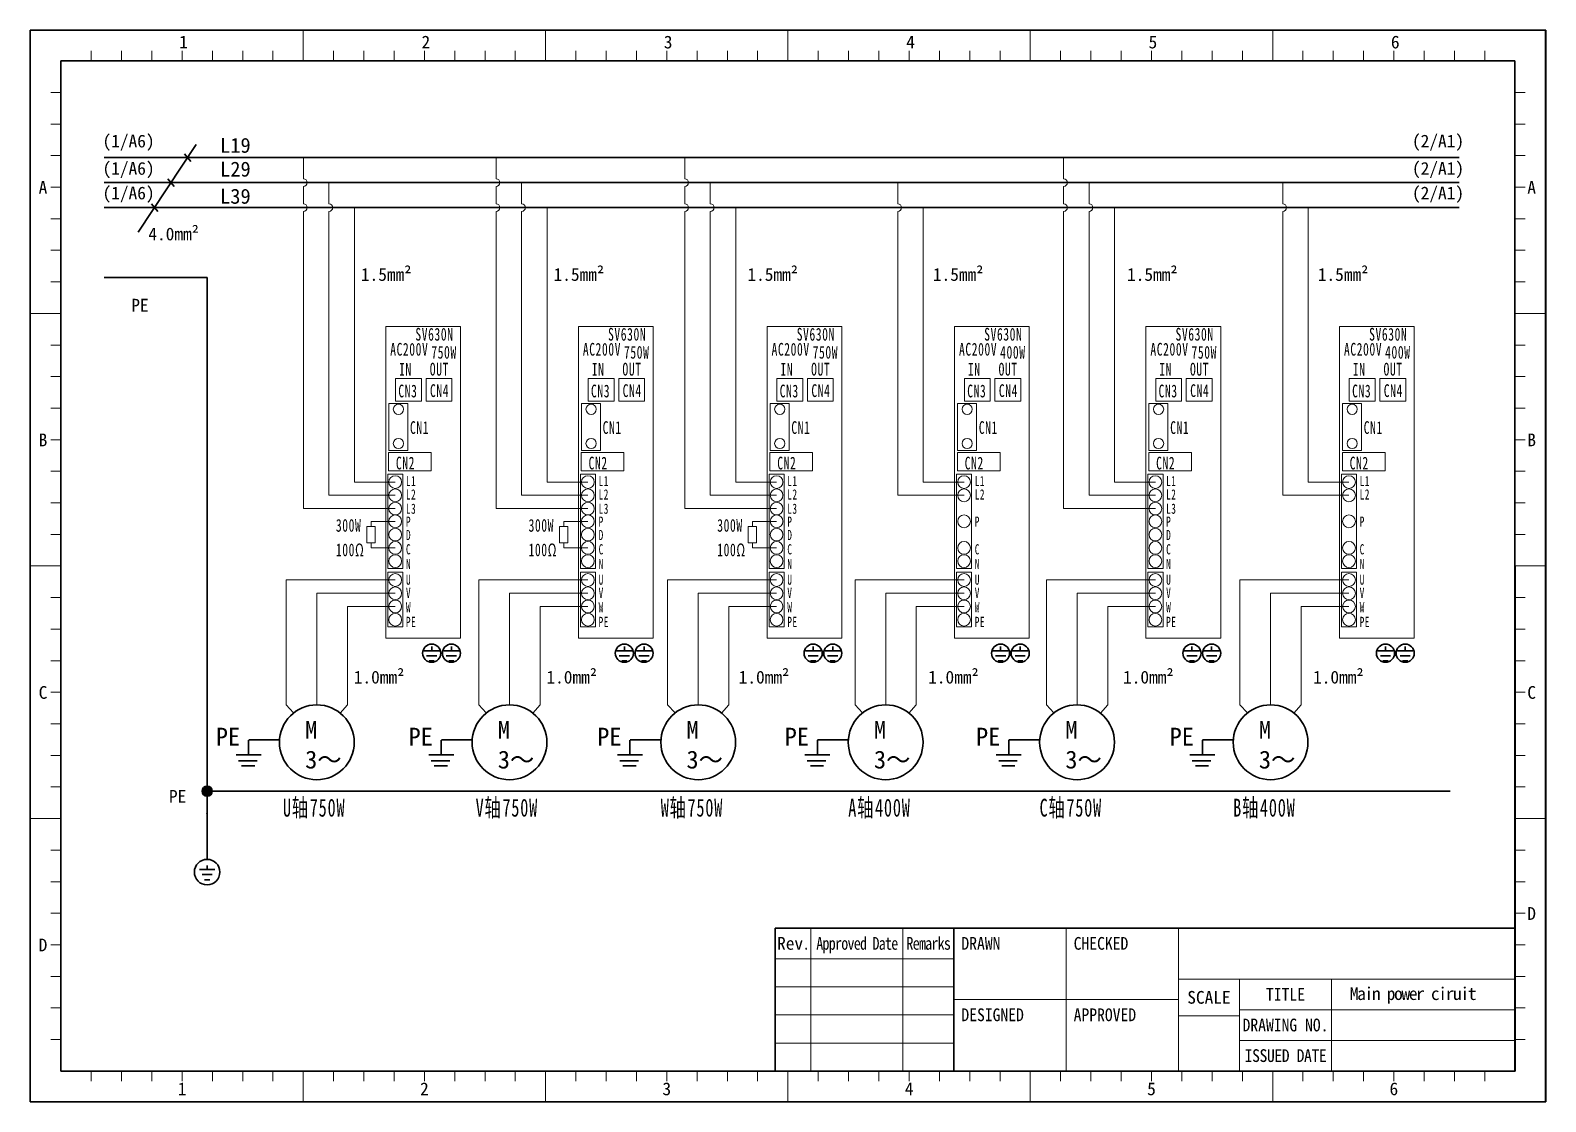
# Model space of a CAD drawing. Header units: millimetres. Extents: x 26 to 3546, y -73 to 3113.
# Drawn here: x 28.1 to 325.1, y 1773.1 to 1983.1 of the extents above; entities that cross this region are included whole.
import ezdxf

# ---------------------------------------------------------------- set-up
doc = ezdxf.new("R2010")
doc.units = ezdxf.units.MM
doc.header["$PDSIZE"] = -5
doc.layers.get('0').update_dxf_attribs({"lineweight": 35})
for name, color, linetype, lineweight in [('图框', 7, 'Continuous', 30), ('尺寸线层', 3, 'Continuous', 18), ('粗实线层', 7, 'Continuous', 35), ('细实线层', 7, 'Continuous', 18)]:
    doc.layers.add(name, color=color, linetype=linetype, lineweight=lineweight)
doc.styles.add('GG', font='')
doc.styles.add('SLDTEXTSTYLE0', font='', dxfattribs={"width": 0.7})
doc.styles.add('宋体', font='')
doc.styles.add('标准', font='', dxfattribs={"width": 0.667})
doc.styles.get('GG').set_extended_font_data('宋体')
doc.styles.get('SLDTEXTSTYLE0').set_extended_font_data('宋体')
doc.styles.get('宋体').set_extended_font_data('宋体')
doc.styles.get('标准').set_extended_font_data('宋体')

msp = doc.modelspace()

# ---------------------------------------------------------------- hatches: boundary and pattern name
h = msp.add_hatch(color=256)
edge = h.paths.add_edge_path(flags=0)
edge.add_arc((62.8, 1833.99), 1, 0, 360)

# ---------------------------------------------------------------- linework, layer by layer
for p, q in [((60.63, 1960.73), (49.3, 1943.53)), ((58.36, 1958.9), (59.58, 1957.4)), ((117.48, 1958.18), (75.12, 1958.18)), ((55.13, 1954), (56.35, 1952.5)), ((117.48, 1953.28), (75.12, 1953.28)), ((51.9, 1949.1), (53.12, 1947.6)), ((117.23, 1948.38), (75.12, 1948.38)), ((62.8, 1934.67), (42.62, 1934.67)), ((62.8, 1820.63), (62.8, 1934.67)), ((62.8, 1833.99), (306.4, 1833.99)), ((61.3, 1818.63), (64.3, 1818.63)), ((62.8, 1818.63), (62.8, 1819.43)), ((61.8, 1817.63), (63.8, 1817.63)), ((62.3, 1816.63), (63.3, 1816.63))]:
    msp.add_line(p, q)
at = {"color": 0}
for p, q in [((42.62, 1958.18), (75.12, 1958.18)), ((117.48, 1958.18), (308.17, 1958.18)), ((42.62, 1953.28), (75.12, 1953.28)), ((117.48, 1953.28), (308.17, 1953.28)), ((42.62, 1948.38), (75.12, 1948.38)), ((117.23, 1948.38), (308.17, 1948.38)), ((106.82, 1861.53), (106.82, 1862.33)), ((110.68, 1861.53), (110.68, 1862.33)), ((144.58, 1861.53), (144.58, 1862.33)), ((148.44, 1861.53), (148.44, 1862.33)), ((181.57, 1861.53), (181.57, 1862.33)), ((185.42, 1861.53), (185.42, 1862.33)), ((218.31, 1861.53), (218.31, 1862.33)), ((222.16, 1861.53), (222.16, 1862.33)), ((105.32, 1861.53), (108.32, 1861.53)), ((105.82, 1860.53), (107.82, 1860.53)), ((106.32, 1859.53), (107.32, 1859.53)), ((109.18, 1861.53), (112.18, 1861.53)), ((109.68, 1860.53), (111.68, 1860.53)), ((110.18, 1859.53), (111.18, 1859.53)), ((143.08, 1861.53), (146.08, 1861.53)), ((143.58, 1860.53), (145.58, 1860.53)), ((144.08, 1859.53), (145.08, 1859.53)), ((146.94, 1861.53), (149.94, 1861.53)), ((147.44, 1860.53), (149.44, 1860.53)), ((147.94, 1859.53), (148.94, 1859.53)), ((180.07, 1861.53), (183.07, 1861.53)), ((180.57, 1860.53), (182.57, 1860.53)), ((181.07, 1859.53), (182.07, 1859.53)), ((183.92, 1861.53), (186.92, 1861.53)), ((184.42, 1860.53), (186.42, 1860.53)), ((184.92, 1859.53), (185.92, 1859.53)), ((216.81, 1861.53), (219.81, 1861.53)), ((217.31, 1860.53), (219.31, 1860.53)), ((217.81, 1859.53), (218.81, 1859.53)), ((220.52, 1861.53), (223.52, 1861.53)), ((220.66, 1861.53), (223.66, 1861.53)), ((221.16, 1860.53), (223.16, 1860.53)), ((221.66, 1859.53), (222.66, 1859.53))]:
    msp.add_line(p, q, dxfattribs=at)
at = {"color": 3}
for p, q in [((255.81, 1861.53), (255.81, 1862.33)), ((259.67, 1861.53), (259.67, 1862.33)), ((293.75, 1861.53), (293.75, 1862.33)), ((297.61, 1861.53), (297.61, 1862.33)), ((254.31, 1861.53), (257.31, 1861.53)), ((254.81, 1860.53), (256.81, 1860.53)), ((255.31, 1859.53), (256.31, 1859.53)), ((258.17, 1861.53), (261.17, 1861.53)), ((258.67, 1860.53), (260.67, 1860.53)), ((259.17, 1859.53), (260.17, 1859.53)), ((292.25, 1861.53), (295.25, 1861.53)), ((292.75, 1860.53), (294.75, 1860.53)), ((293.25, 1859.53), (294.25, 1859.53)), ((296.11, 1861.53), (299.11, 1861.53)), ((296.61, 1860.53), (298.61, 1860.53)), ((297.11, 1859.53), (298.11, 1859.53))]:
    msp.add_line(p, q, dxfattribs=at)
at = {"color": 0, "linetype": 'ByBlock'}
for p, q in [((70.93, 1841.14), (70.93, 1844.01)), ((76.99, 1844.05), (70.95, 1844.05)), ((108.69, 1841.14), (108.69, 1844.01)), ((114.76, 1844.05), (108.71, 1844.05)), ((145.67, 1841.14), (145.67, 1844.01)), ((151.74, 1844.05), (145.69, 1844.05)), ((182.41, 1841.14), (182.41, 1844.01)), ((188.48, 1844.05), (182.43, 1844.05)), ((68.48, 1841.14), (73.38, 1841.14)), ((68.95, 1839.96), (72.6, 1839.96)), ((69.56, 1838.96), (72.13, 1838.96)), ((106.24, 1841.14), (111.14, 1841.14)), ((106.71, 1839.96), (110.36, 1839.96)), ((107.32, 1838.96), (109.89, 1838.96)), ((143.22, 1841.14), (148.13, 1841.14)), ((143.69, 1839.96), (147.34, 1839.96)), ((144.3, 1838.96), (146.88, 1838.96)), ((179.96, 1841.14), (184.87, 1841.14)), ((180.43, 1839.96), (184.08, 1839.96)), ((181.04, 1838.96), (183.62, 1838.96))]:
    msp.add_line(p, q, dxfattribs=at)
at = {"color": 3, "linetype": 'ByBlock'}
for p, q in [((219.92, 1841.14), (219.92, 1844.01)), ((225.99, 1844.05), (219.94, 1844.05)), ((257.86, 1841.14), (257.86, 1844.01)), ((263.92, 1844.05), (257.87, 1844.05)), ((217.47, 1841.14), (222.37, 1841.14)), ((217.94, 1839.96), (221.59, 1839.96)), ((218.55, 1838.96), (221.12, 1838.96)), ((255.41, 1841.14), (260.31, 1841.14)), ((255.88, 1839.96), (259.53, 1839.96)), ((256.48, 1838.96), (259.06, 1838.96))]:
    msp.add_line(p, q, dxfattribs=at)
at = {"color": 0}
for centre in [(106.82, 1861.03), (110.68, 1861.03), (144.58, 1861.03), (148.44, 1861.03), (181.57, 1861.03), (185.42, 1861.03), (218.31, 1861.03), (222.16, 1861.03)]:
    msp.add_circle(centre, 1.78, dxfattribs=at)
at = {"color": 3}
for centre in [(255.81, 1861.03), (259.67, 1861.03), (293.75, 1861.03), (297.61, 1861.03)]:
    msp.add_circle(centre, 1.78, dxfattribs=at)
at = {"color": 0, "linetype": 'ByBlock'}
for centre in [(84.3, 1843.57), (122.07, 1843.57), (159.05, 1843.57), (195.79, 1843.57)]:
    msp.add_circle(centre, 7.33, dxfattribs=at)
at = {"color": 3, "linetype": 'ByBlock'}
for centre in [(233.3, 1843.57), (271.23, 1843.57)]:
    msp.add_circle(centre, 7.33, dxfattribs=at)
for centre, radius in [((62.8, 1833.99), 1), ((62.8, 1818.13), 2.5)]:
    msp.add_circle(centre, radius)
msp.add_point((62.8, 1829.63))
msp.add_point((62.8, 1829.63))
at = {"layer": '图框'}
for p, q in [((28.15, 1773.13), (28.15, 1983.13)), ((28.15, 1983.13), (325.15, 1983.13)), ((325.13, 1773.13), (325.13, 1983.13)), ((325.15, 1773.13), (325.15, 1983.13)), ((34.15, 1779.13), (34.15, 1977.13)), ((34.15, 1977.13), (319.13, 1977.13)), ((319.15, 1779.13), (319.13, 1977.13)), ((319.13, 1779.13), (319.13, 1977.13)), ((319.15, 1807.13), (174.15, 1807.13)), ((174.15, 1779.13), (174.15, 1807.13)), ((209.15, 1807.13), (209.15, 1779.13)), ((34.15, 1779.13), (319.15, 1779.13)), ((28.15, 1773.13), (325.15, 1773.13))]:
    msp.add_line(p, q, dxfattribs=at)
at = {"layer": '图框', "lineweight": 15}
for p, q in [((181.15, 1807.13), (181.15, 1779.13)), ((199.15, 1807.13), (199.15, 1779.13)), ((231.15, 1807.13), (231.15, 1779.13)), ((253.15, 1807.13), (253.15, 1779.13)), ((174.15, 1801.13), (209.15, 1801.13)), ((253.15, 1797.13), (319.15, 1797.13)), ((265.15, 1797.13), (265.15, 1779.13)), ((283.15, 1797.13), (283.15, 1779.13)), ((174.15, 1795.63), (209.15, 1795.63)), ((209.15, 1793.13), (253.15, 1793.13)), ((265.15, 1791.13), (319.15, 1791.13)), ((174.15, 1790.13), (209.15, 1790.13)), ((253.15, 1789.98), (265.15, 1789.98)), ((265.15, 1785.13), (319.15, 1785.13)), ((174.15, 1784.63), (209.15, 1784.63)), ((319.15, 1779.13), (174.15, 1779.13))]:
    msp.add_line(p, q, dxfattribs=at)
at = {"layer": '粗实线层', "lineweight": 15}
for p, q in [((81.67, 1954.03), (81.67, 1958.18)), ((119.43, 1954.03), (119.43, 1958.18)), ((156.42, 1954.03), (156.42, 1958.18)), ((81.67, 1949.13), (81.67, 1952.53)), ((86.67, 1949.13), (86.67, 1953.28)), ((119.43, 1949.13), (119.43, 1952.53)), ((124.43, 1949.13), (124.43, 1953.28)), ((156.42, 1949.13), (156.42, 1952.53)), ((161.42, 1949.13), (161.42, 1953.28)), ((198.16, 1949.13), (198.16, 1953.28)), ((91.67, 1894.58), (91.67, 1948.38)), ((129.43, 1894.58), (129.43, 1948.38)), ((166.42, 1894.58), (166.42, 1948.38)), ((203.16, 1894.58), (203.16, 1948.38)), ((81.67, 1889.38), (81.67, 1947.63)), ((86.67, 1891.98), (86.67, 1947.63)), ((119.43, 1889.38), (119.43, 1947.63)), ((124.43, 1891.98), (124.43, 1947.63)), ((156.42, 1889.38), (156.42, 1947.63)), ((161.42, 1891.98), (161.42, 1947.63)), ((198.16, 1891.98), (198.16, 1947.63)), ((99.66, 1891.98), (86.67, 1891.98)), ((99.66, 1894.58), (91.67, 1894.58)), ((137.42, 1891.98), (124.43, 1891.98)), ((137.42, 1894.58), (129.43, 1894.58)), ((174.41, 1891.98), (161.42, 1891.98)), ((174.41, 1894.58), (166.42, 1894.58)), ((211.15, 1891.98), (198.16, 1891.98)), ((211.15, 1894.58), (203.16, 1894.58)), ((99.66, 1889.38), (81.67, 1889.38)), ((137.42, 1889.38), (119.43, 1889.38)), ((174.41, 1889.38), (156.42, 1889.38)), ((99.66, 1886.88), (94.93, 1886.88)), ((94.93, 1886.88), (94.93, 1885.88)), ((137.42, 1886.88), (132.69, 1886.88)), ((132.69, 1886.88), (132.69, 1885.88)), ((174.41, 1886.88), (169.67, 1886.88)), ((169.67, 1886.88), (169.67, 1885.88)), ((94.13, 1885.88), (94.13, 1882.68)), ((95.73, 1885.88), (94.13, 1885.88)), ((95.73, 1885.88), (95.73, 1882.68)), ((131.89, 1885.88), (131.89, 1882.68)), ((133.49, 1885.88), (131.89, 1885.88)), ((133.49, 1885.88), (133.49, 1882.68)), ((168.87, 1885.88), (168.87, 1882.68)), ((170.47, 1885.88), (168.87, 1885.88)), ((170.47, 1885.88), (170.47, 1882.68)), ((95.73, 1882.68), (94.13, 1882.68)), ((94.93, 1882.68), (94.93, 1881.68)), ((99.66, 1881.68), (94.93, 1881.68)), ((133.49, 1882.68), (131.89, 1882.68)), ((132.69, 1882.68), (132.69, 1881.68)), ((137.42, 1881.68), (132.69, 1881.68)), ((170.47, 1882.68), (168.87, 1882.68)), ((169.67, 1882.68), (169.67, 1881.68)), ((174.41, 1881.68), (169.67, 1881.68)), ((78.3, 1875.39), (78.3, 1850.9)), ((99.66, 1875.39), (78.3, 1875.39)), ((116.07, 1875.39), (116.07, 1850.9)), ((137.42, 1875.39), (116.07, 1875.39)), ((153.05, 1875.39), (153.05, 1850.9)), ((174.41, 1875.39), (153.05, 1875.39)), ((189.79, 1875.39), (189.79, 1850.9)), ((211.15, 1875.39), (189.79, 1875.39)), ((84.3, 1872.79), (84.3, 1850.9)), ((99.66, 1872.79), (84.3, 1872.79)), ((122.07, 1872.79), (122.07, 1850.9)), ((137.42, 1872.79), (122.07, 1872.79)), ((159.05, 1872.79), (159.05, 1850.9)), ((174.41, 1872.79), (159.05, 1872.79)), ((211.15, 1872.79), (195.79, 1872.79)), ((195.79, 1872.79), (195.79, 1850.9)), ((90.3, 1870.19), (90.3, 1850.9)), ((99.66, 1870.19), (90.3, 1870.19)), ((128.07, 1870.19), (128.07, 1850.9)), ((137.42, 1870.19), (128.07, 1870.19)), ((165.05, 1870.19), (165.05, 1850.9)), ((174.41, 1870.19), (165.05, 1870.19)), ((211.15, 1870.19), (201.79, 1870.19)), ((201.79, 1870.19), (201.79, 1850.9)), ((79.76, 1849.32), (78.3, 1850.9)), ((90.3, 1850.9), (88.88, 1849.29)), ((117.52, 1849.32), (116.07, 1850.9)), ((128.07, 1850.9), (126.64, 1849.29)), ((154.5, 1849.32), (153.05, 1850.9)), ((165.05, 1850.9), (163.62, 1849.29)), ((191.24, 1849.32), (189.79, 1850.9)), ((201.79, 1850.9), (200.36, 1849.29))]:
    msp.add_line(p, q, dxfattribs=at)
at = {"layer": '粗实线层', "color": 3, "lineweight": 15}
for p, q in [((230.66, 1954.03), (230.66, 1958.18)), ((230.66, 1949.13), (230.66, 1952.53)), ((235.66, 1949.13), (235.66, 1953.28)), ((273.6, 1949.13), (273.6, 1953.28)), ((240.66, 1894.58), (240.66, 1948.38)), ((278.6, 1894.58), (278.6, 1948.38)), ((230.66, 1889.38), (230.66, 1947.63)), ((235.66, 1891.98), (235.66, 1947.63)), ((273.6, 1891.98), (273.6, 1947.63)), ((248.65, 1891.98), (235.66, 1891.98)), ((248.65, 1894.58), (240.66, 1894.58)), ((286.59, 1891.98), (273.6, 1891.98)), ((286.59, 1894.58), (278.6, 1894.58)), ((248.65, 1889.38), (230.66, 1889.38)), ((227.3, 1875.39), (227.3, 1850.9)), ((248.65, 1875.39), (227.3, 1875.39)), ((265.23, 1875.39), (265.23, 1850.9)), ((286.59, 1875.39), (265.23, 1875.39)), ((233.3, 1872.79), (233.3, 1850.9)), ((248.65, 1872.79), (233.3, 1872.79)), ((271.23, 1872.79), (271.23, 1850.9)), ((286.59, 1872.79), (271.23, 1872.79)), ((239.3, 1870.19), (239.3, 1850.9)), ((248.65, 1870.19), (239.3, 1870.19)), ((277.23, 1870.19), (277.23, 1850.9)), ((286.59, 1870.19), (277.23, 1870.19)), ((228.75, 1849.32), (227.3, 1850.9)), ((239.3, 1850.9), (237.87, 1849.29)), ((266.69, 1849.32), (265.23, 1850.9)), ((277.23, 1850.9), (275.81, 1849.29))]:
    msp.add_line(p, q, dxfattribs=at)
at = {"layer": '粗实线层', "lineweight": 15}
for points in [[(97.8, 1925.05), (97.8, 1864.01), (112.46, 1864.01), (112.46, 1925.05)], [(135.56, 1925.05), (135.56, 1864.01), (150.22, 1864.01), (150.22, 1925.05)], [(172.54, 1925.05), (172.54, 1864.01), (187.2, 1864.01), (187.2, 1925.05)], [(209.29, 1925.05), (209.29, 1864.01), (223.94, 1864.01), (223.94, 1925.05)], [(98.19, 1896.12), (98.19, 1877.61), (101.16, 1877.61), (101.16, 1896.12)], [(135.95, 1896.12), (135.95, 1877.61), (138.92, 1877.61), (138.92, 1896.12)], [(172.93, 1896.12), (172.93, 1877.61), (175.9, 1877.61), (175.9, 1896.12)], [(209.67, 1896.12), (209.67, 1877.61), (212.64, 1877.61), (212.64, 1896.12)], [(98.19, 1876.9), (98.19, 1866.17), (101.16, 1866.17), (101.16, 1876.9)], [(135.95, 1876.9), (135.95, 1866.17), (138.92, 1866.17), (138.92, 1876.9)], [(172.93, 1876.9), (172.93, 1866.17), (175.9, 1866.17), (175.9, 1876.9)], [(209.67, 1876.9), (209.67, 1866.17), (212.64, 1866.17), (212.64, 1876.9)]]:
    msp.add_lwpolyline(points, close=True, dxfattribs=at)
at = {"layer": '粗实线层', "color": 3, "lineweight": 15}
for points in [[(246.79, 1925.05), (246.79, 1864.01), (261.45, 1864.01), (261.45, 1925.05)], [(284.73, 1925.05), (284.73, 1864.01), (299.38, 1864.01), (299.38, 1925.05)], [(248.72, 1914.86), (248.72, 1910.41), (253.78, 1910.41), (253.78, 1914.86)], [(254.71, 1914.86), (254.71, 1910.41), (259.78, 1910.41), (259.78, 1914.86)], [(286.66, 1914.86), (286.66, 1910.41), (291.72, 1910.41), (291.72, 1914.86)], [(292.65, 1914.86), (292.65, 1910.41), (297.72, 1910.41), (297.72, 1914.86)], [(247.38, 1909.99), (247.38, 1900.79), (251.1, 1900.79), (251.1, 1909.99)], [(285.32, 1909.99), (285.32, 1900.79), (289.04, 1900.79), (289.04, 1909.99)], [(247.35, 1900.38), (247.35, 1896.76), (255.72, 1896.76), (255.72, 1900.38)], [(285.29, 1900.38), (285.29, 1896.76), (293.66, 1896.76), (293.66, 1900.38)], [(247.18, 1896.12), (247.18, 1877.61), (250.15, 1877.61), (250.15, 1896.12)], [(285.11, 1896.12), (285.11, 1877.61), (288.09, 1877.61), (288.09, 1896.12)], [(247.18, 1876.9), (247.18, 1866.17), (250.15, 1866.17), (250.15, 1876.9)], [(285.11, 1876.9), (285.11, 1866.17), (288.09, 1866.17), (288.09, 1876.9)]]:
    msp.add_lwpolyline(points, close=True, dxfattribs=at)
at = {"layer": '粗实线层', "color": 0, "lineweight": 15}
for points in [[(99.73, 1914.86), (99.73, 1910.41), (104.79, 1910.41), (104.79, 1914.86)], [(105.72, 1914.86), (105.72, 1910.41), (110.79, 1910.41), (110.79, 1914.86)], [(137.49, 1914.86), (137.49, 1910.41), (142.55, 1910.41), (142.55, 1914.86)], [(143.48, 1914.86), (143.48, 1910.41), (148.55, 1910.41), (148.55, 1914.86)], [(174.47, 1914.86), (174.47, 1910.41), (179.54, 1910.41), (179.54, 1914.86)], [(180.47, 1914.86), (180.47, 1910.41), (185.53, 1910.41), (185.53, 1914.86)], [(211.21, 1914.86), (211.21, 1910.41), (216.28, 1910.41), (216.28, 1914.86)], [(217.21, 1914.86), (217.21, 1910.41), (222.27, 1910.41), (222.27, 1914.86)], [(98.39, 1909.99), (98.39, 1900.79), (102.11, 1900.79), (102.11, 1909.99)], [(136.15, 1909.99), (136.15, 1900.79), (139.87, 1900.79), (139.87, 1909.99)], [(173.13, 1909.99), (173.13, 1900.79), (176.85, 1900.79), (176.85, 1909.99)], [(209.87, 1909.99), (209.87, 1900.79), (213.59, 1900.79), (213.59, 1909.99)], [(98.36, 1900.38), (98.36, 1896.76), (106.73, 1896.76), (106.73, 1900.38)], [(136.12, 1900.38), (136.12, 1896.76), (144.49, 1896.76), (144.49, 1900.38)], [(173.1, 1900.38), (173.1, 1896.76), (181.47, 1896.76), (181.47, 1900.38)], [(209.84, 1900.38), (209.84, 1896.76), (218.21, 1896.76), (218.21, 1900.38)]]:
    msp.add_lwpolyline(points, close=True, dxfattribs=at)
for centre in [(100.29, 1908.84), (138.05, 1908.84), (175.03, 1908.84), (211.77, 1908.84), (100.29, 1902.13), (138.05, 1902.13), (175.03, 1902.13), (211.77, 1902.13)]:
    msp.add_circle(centre, 1, dxfattribs=at)
at = {"layer": '粗实线层', "color": 3, "lineweight": 15}
for centre, radius in [((249.28, 1908.84), 1), ((287.22, 1908.84), 1), ((249.28, 1902.13), 1), ((287.22, 1902.13), 1), ((248.65, 1894.58), 1.25), ((286.59, 1894.58), 1.25), ((248.65, 1891.98), 1.25), ((286.59, 1891.98), 1.25), ((248.65, 1889.38), 1.25), ((248.65, 1886.88), 1.25), ((286.59, 1886.88), 1.25), ((248.65, 1884.28), 1.25), ((248.65, 1881.68), 1.25), ((248.65, 1879.08), 1.25), ((286.59, 1881.68), 1.25), ((286.59, 1879.08), 1.25), ((248.65, 1875.39), 1.25), ((286.59, 1875.39), 1.25), ((248.65, 1872.79), 1.25), ((248.65, 1870.19), 1.25), ((286.59, 1872.79), 1.25), ((286.59, 1870.19), 1.25), ((248.65, 1867.59), 1.25), ((286.59, 1867.59), 1.25)]:
    msp.add_circle(centre, radius, dxfattribs=at)
at = {"layer": '粗实线层', "lineweight": 15}
for centre in [(99.66, 1894.58), (137.42, 1894.58), (174.41, 1894.58), (211.15, 1894.58), (99.66, 1891.98), (137.42, 1891.98), (174.41, 1891.98), (211.15, 1891.98), (99.66, 1889.38), (137.42, 1889.38), (174.41, 1889.38), (99.66, 1886.88), (137.42, 1886.88), (174.41, 1886.88), (211.15, 1886.88), (99.66, 1884.28), (137.42, 1884.28), (174.41, 1884.28), (99.66, 1881.68), (99.66, 1879.08), (137.42, 1881.68), (137.42, 1879.08), (174.41, 1881.68), (174.41, 1879.08), (211.15, 1881.68), (211.15, 1879.08), (99.66, 1875.39), (137.42, 1875.39), (174.41, 1875.39), (211.15, 1875.39), (99.66, 1872.79), (99.66, 1870.19), (137.42, 1872.79), (137.42, 1870.19), (174.41, 1872.79), (174.41, 1870.19), (211.15, 1872.79), (211.15, 1870.19), (99.66, 1867.59), (137.42, 1867.59), (174.41, 1867.59), (211.15, 1867.59)]:
    msp.add_circle(centre, 1.25, dxfattribs=at)
for centre in [(81.67, 1953.28), (119.43, 1953.28), (156.42, 1953.28), (81.67, 1948.38), (86.67, 1948.38), (119.43, 1948.38), (124.43, 1948.38), (156.42, 1948.38), (161.42, 1948.38), (198.16, 1948.38)]:
    msp.add_arc(centre, 0.75, 270, 90, dxfattribs=at)
at = {"layer": '粗实线层', "color": 3, "lineweight": 15}
for centre in [(230.66, 1953.28), (230.66, 1948.38), (235.66, 1948.38), (273.6, 1948.38)]:
    msp.add_arc(centre, 0.75, 270, 90, dxfattribs=at)
at = {"layer": '细实线层'}
for p, q in [((81.64, 1977.13), (81.64, 1983.13)), ((129.14, 1977.13), (129.14, 1983.13)), ((176.64, 1977.13), (176.64, 1983.13)), ((224.14, 1977.13), (224.14, 1983.13)), ((271.64, 1977.13), (271.64, 1983.13)), ((40.08, 1977.13), (40.08, 1979.13)), ((46.02, 1977.13), (46.02, 1979.13)), ((51.96, 1977.13), (51.96, 1979.13)), ((57.89, 1977.13), (57.89, 1979.13)), ((63.83, 1977.13), (63.83, 1979.13)), ((69.77, 1977.13), (69.77, 1979.13)), ((75.71, 1977.13), (75.71, 1979.13)), ((87.58, 1977.13), (87.58, 1979.13)), ((93.52, 1977.13), (93.52, 1979.13)), ((99.46, 1977.13), (99.46, 1979.13)), ((105.39, 1977.13), (105.39, 1979.13)), ((105.39, 1977.13), (105.39, 1979.13)), ((111.33, 1977.13), (111.33, 1979.13)), ((117.27, 1977.13), (117.27, 1979.13)), ((123.2, 1977.13), (123.2, 1979.13)), ((135.08, 1977.13), (135.08, 1979.13)), ((141.02, 1977.13), (141.02, 1979.13)), ((146.95, 1977.13), (146.95, 1979.13)), ((152.89, 1977.13), (152.89, 1979.13)), ((158.83, 1977.13), (158.83, 1979.13)), ((164.77, 1977.13), (164.77, 1979.13)), ((170.7, 1977.13), (170.7, 1979.13)), ((170.7, 1977.13), (170.7, 1979.13)), ((182.58, 1977.13), (182.58, 1979.13)), ((188.51, 1977.13), (188.51, 1979.13)), ((194.45, 1977.13), (194.45, 1979.13)), ((200.39, 1977.13), (200.39, 1979.13)), ((206.33, 1977.13), (206.33, 1979.13)), ((212.26, 1977.13), (212.26, 1979.13)), ((218.2, 1977.13), (218.2, 1979.13)), ((230.08, 1977.13), (230.08, 1979.13)), ((236.01, 1977.13), (236.01, 1979.13)), ((236.01, 1977.13), (236.01, 1979.13)), ((241.95, 1977.13), (241.95, 1979.13)), ((247.89, 1977.13), (247.89, 1979.13)), ((253.82, 1977.13), (253.82, 1979.13)), ((259.76, 1977.13), (259.76, 1979.13)), ((265.7, 1977.13), (265.7, 1979.13)), ((277.57, 1977.13), (277.57, 1979.13)), ((283.51, 1977.13), (283.51, 1979.13)), ((289.45, 1977.13), (289.45, 1979.13)), ((295.39, 1977.13), (295.39, 1979.13)), ((301.32, 1977.13), (301.32, 1979.13)), ((301.32, 1977.13), (301.32, 1979.13)), ((307.26, 1977.13), (307.26, 1979.13)), ((313.2, 1977.13), (313.2, 1979.13)), ((34.15, 1970.94), (32.15, 1970.94)), ((319.13, 1970.94), (321.13, 1970.94)), ((34.15, 1964.75), (32.15, 1964.75)), ((319.13, 1964.75), (321.13, 1964.75)), ((34.15, 1958.56), (32.15, 1958.56)), ((319.13, 1958.56), (321.13, 1958.56)), ((34.15, 1952.38), (32.15, 1952.38)), ((34.15, 1952.38), (32.15, 1952.38)), ((319.13, 1952.38), (321.13, 1952.38)), ((319.13, 1952.38), (321.13, 1952.38)), ((34.15, 1946.19), (32.15, 1946.19)), ((319.13, 1946.19), (321.13, 1946.19)), ((34.15, 1940), (32.15, 1940)), ((319.13, 1940), (321.13, 1940)), ((34.15, 1933.81), (32.15, 1933.81)), ((319.13, 1933.81), (321.13, 1933.81)), ((34.15, 1927.63), (28.15, 1927.63)), ((319.13, 1927.63), (325.13, 1927.63)), ((34.15, 1921.44), (32.15, 1921.44)), ((319.13, 1921.44), (321.13, 1921.44)), ((34.15, 1915.25), (32.15, 1915.25)), ((319.13, 1915.25), (321.13, 1915.25)), ((34.15, 1909.06), (32.15, 1909.06)), ((319.13, 1909.06), (321.13, 1909.06)), ((34.15, 1902.88), (32.15, 1902.88)), ((319.13, 1902.88), (321.13, 1902.88)), ((34.15, 1896.69), (32.15, 1896.69)), ((34.15, 1896.69), (32.15, 1896.69)), ((319.13, 1896.69), (321.13, 1896.69)), ((319.13, 1896.69), (321.13, 1896.69)), ((34.15, 1890.5), (32.15, 1890.5)), ((319.13, 1890.5), (321.13, 1890.5)), ((34.15, 1884.31), (32.15, 1884.31)), ((319.13, 1884.31), (321.13, 1884.31)), ((34.15, 1878.13), (28.15, 1878.13)), ((319.13, 1878.13), (325.13, 1878.13)), ((34.15, 1871.94), (32.15, 1871.94)), ((319.13, 1871.94), (321.13, 1871.94)), ((34.15, 1865.75), (32.15, 1865.75)), ((319.13, 1865.75), (321.13, 1865.75)), ((34.15, 1859.56), (32.15, 1859.56)), ((319.13, 1859.56), (321.13, 1859.56)), ((34.15, 1853.38), (32.15, 1853.38)), ((319.13, 1853.38), (321.13, 1853.38)), ((34.15, 1847.19), (32.15, 1847.19)), ((319.13, 1847.19), (321.13, 1847.19)), ((34.15, 1841), (32.15, 1841)), ((34.15, 1841), (32.15, 1841)), ((319.13, 1841), (321.13, 1841)), ((319.13, 1841), (321.13, 1841)), ((34.15, 1834.81), (32.15, 1834.81)), ((319.13, 1834.81), (321.13, 1834.81)), ((34.15, 1828.63), (28.15, 1828.63)), ((319.13, 1828.63), (325.13, 1828.63)), ((34.15, 1822.44), (32.15, 1822.44)), ((319.13, 1822.44), (321.13, 1822.44)), ((34.15, 1816.25), (32.15, 1816.25)), ((319.13, 1816.25), (321.13, 1816.25)), ((34.15, 1810.06), (32.15, 1810.06)), ((319.13, 1810.06), (321.13, 1810.06)), ((34.15, 1803.88), (32.15, 1803.88)), ((319.13, 1803.88), (321.13, 1803.88)), ((34.15, 1797.69), (32.15, 1797.69)), ((319.13, 1797.69), (321.13, 1797.69)), ((34.15, 1791.5), (32.15, 1791.5)), ((319.13, 1791.5), (321.13, 1791.5)), ((34.15, 1785.31), (32.15, 1785.31)), ((319.13, 1785.31), (321.13, 1785.31)), ((40.08, 1779.13), (40.08, 1777.13)), ((46.02, 1779.13), (46.02, 1777.13)), ((51.96, 1779.13), (51.96, 1777.13)), ((57.89, 1779.13), (57.89, 1777.13)), ((63.83, 1779.13), (63.83, 1777.13)), ((69.77, 1779.13), (69.77, 1777.13)), ((75.71, 1779.13), (75.71, 1777.13)), ((81.64, 1779.13), (81.64, 1773.13)), ((87.58, 1779.13), (87.58, 1777.13)), ((93.52, 1779.13), (93.52, 1777.13)), ((99.46, 1779.13), (99.46, 1777.13)), ((105.39, 1779.13), (105.39, 1777.13)), ((105.39, 1779.13), (105.39, 1777.13)), ((111.33, 1779.13), (111.33, 1777.13)), ((117.27, 1779.13), (117.27, 1777.13)), ((123.2, 1779.13), (123.2, 1777.13)), ((129.14, 1779.13), (129.14, 1773.13)), ((135.08, 1779.13), (135.08, 1777.13)), ((141.02, 1779.13), (141.02, 1777.13)), ((146.95, 1779.13), (146.95, 1777.13)), ((152.89, 1779.13), (152.89, 1777.13)), ((158.83, 1779.13), (158.83, 1777.13)), ((164.77, 1779.13), (164.77, 1777.13)), ((170.7, 1779.13), (170.7, 1777.13)), ((170.7, 1779.13), (170.7, 1777.13)), ((176.64, 1779.13), (176.64, 1773.13)), ((182.58, 1779.13), (182.58, 1777.13)), ((188.51, 1779.13), (188.51, 1777.13)), ((194.45, 1779.13), (194.45, 1777.13)), ((200.39, 1779.13), (200.39, 1777.13)), ((206.33, 1779.13), (206.33, 1777.13)), ((212.26, 1779.13), (212.26, 1777.13)), ((218.2, 1779.13), (218.2, 1777.13)), ((224.14, 1779.13), (224.14, 1773.13)), ((230.08, 1779.13), (230.08, 1777.13)), ((236.01, 1779.13), (236.01, 1777.13)), ((236.01, 1779.13), (236.01, 1777.13)), ((241.95, 1779.13), (241.95, 1777.13)), ((247.89, 1779.13), (247.89, 1777.13)), ((253.82, 1779.13), (253.82, 1777.13)), ((259.76, 1779.13), (259.76, 1777.13)), ((265.7, 1779.13), (265.7, 1777.13)), ((271.64, 1779.13), (271.64, 1773.13)), ((277.57, 1779.13), (277.57, 1777.13)), ((283.51, 1779.13), (283.51, 1777.13)), ((289.45, 1779.13), (289.45, 1777.13)), ((295.39, 1779.13), (295.39, 1777.13)), ((301.32, 1779.13), (301.32, 1777.13)), ((301.32, 1779.13), (301.32, 1777.13)), ((307.26, 1779.13), (307.26, 1777.13)), ((313.2, 1779.13), (313.2, 1777.13))]:
    msp.add_line(p, q, dxfattribs=at)
for p in [(34.15, 1970.94), (319.13, 1970.94), (34.15, 1964.75), (319.13, 1964.75), (34.15, 1958.56), (319.13, 1958.56), (34.15, 1952.38), (319.13, 1952.38), (34.15, 1946.19), (319.13, 1946.19), (34.15, 1940), (319.13, 1940), (34.15, 1933.81), (319.13, 1933.81), (34.15, 1927.63), (319.13, 1927.63), (34.15, 1921.44), (319.13, 1921.44), (34.15, 1915.25), (319.13, 1915.25), (34.15, 1909.06), (319.13, 1909.06), (34.15, 1902.88), (319.13, 1902.88), (34.15, 1896.69), (319.13, 1896.69), (34.15, 1890.5), (319.13, 1890.5), (34.15, 1884.31), (319.13, 1884.31), (34.15, 1878.13), (319.13, 1878.13), (34.15, 1871.94), (319.13, 1871.94), (34.15, 1865.75), (319.13, 1865.75), (34.15, 1859.56), (319.13, 1859.56), (34.15, 1853.38), (319.13, 1853.38), (34.15, 1847.19), (319.13, 1847.19), (34.15, 1841), (319.13, 1841), (34.15, 1834.81), (319.13, 1834.81), (34.15, 1828.63), (319.13, 1828.63), (34.15, 1822.44), (319.13, 1822.44), (34.15, 1816.25), (319.13, 1816.25), (34.15, 1810.06), (319.13, 1810.06), (34.15, 1803.88), (319.13, 1803.88), (34.15, 1797.69), (319.13, 1797.69), (34.15, 1791.5), (319.13, 1791.5), (34.15, 1785.31), (319.13, 1785.31)]:
    msp.add_point(p, dxfattribs=at)

# ---------------------------------------------------------------- texts
at = {"char_height": 2.5, "attachment_point": 1}
for s, insert, width in [('(1/A6)', (42.3, 1962.67), 14.8092), ('(2/A1)', (298.94, 1962.67), 14.8092), ('(1/A6)', (42.3, 1957.31), 14.8092), ('(2/A1)', (298.94, 1957.31), 14.8092), ('(1/A6)', (42.3, 1952.49), 14.8092), ('(2/A1)', (298.94, 1952.49), 14.8092), ('4.0mm²', (51.28, 1944.46), 7.8919), ('1.5mm²', (92.94, 1936.52), 7.8919), ('1.5mm²', (130.7, 1936.52), 7.8919), ('1.5mm²', (168.69, 1936.52), 7.8919), ('1.5mm²', (205.04, 1936.52), 7.8919), ('PE', (47.94, 1930.5), 6.7495), ('1.0mm²', (91.54, 1857.59), 7.8919), ('1.0mm²', (129.3, 1857.59), 7.8919), ('1.0mm²', (166.98, 1857.59), 7.8919), ('1.0mm²', (204.11, 1857.59), 7.8919), ('PE', (55.32, 1834.22), 6.7495)]:
    msp.add_mtext(s, dxfattribs=dict(at, insert=insert, width=width))
at = {"color": 0, "char_height": 2.94, "width": 6.0443, "attachment_point": 1}
for s, insert in [('L19', (65.34, 1962.05)), ('L29', (65.34, 1957.39)), ('L39', (65.34, 1952.07))]:
    msp.add_mtext(s, dxfattribs=dict(at, insert=insert))
at = {"color": 3, "char_height": 2.5, "width": 7.8919, "attachment_point": 1}
for s, insert in [('1.5mm²', (243.09, 1936.52)), ('1.5mm²', (280.48, 1936.52)), ('1.0mm²', (242.31, 1857.59)), ('1.0mm²', (279.55, 1857.59))]:
    msp.add_mtext(s, dxfattribs=dict(at, insert=insert))
at = {"color": 0, "linetype": 'ByBlock', "char_height": 3.5, "attachment_point": 1, "style": '宋体'}
for s, width, insert in [('M\\P3～', 19.316, (82.01, 1847.77)), ('M\\P3～', 19.316, (119.77, 1847.77)), ('M\\P3～', 19.316, (156.75, 1847.77)), ('M\\P3～', 19.316, (193.49, 1847.77)), ('PE', 6.5141, (64.51, 1846.43)), ('PE', 6.5141, (102.28, 1846.43)), ('PE', 6.5141, (139.26, 1846.43)), ('PE', 6.5141, (176, 1846.43))]:
    msp.add_mtext_dynamic_manual_height_columns(s, width=width, gutter_width=12.5, heights=[0], dxfattribs=dict(at, insert=insert))
at = {"color": 3, "linetype": 'ByBlock', "char_height": 3.5, "attachment_point": 1, "style": '宋体'}
for s, width, insert in [('M\\P3～', 19.316, (231, 1847.77)), ('M\\P3～', 19.316, (268.94, 1847.77)), ('PE', 6.5141, (213.5, 1846.43)), ('PE', 6.5141, (251.44, 1846.43))]:
    msp.add_mtext_dynamic_manual_height_columns(s, width=width, gutter_width=12.5, heights=[0], dxfattribs=dict(at, insert=insert))
at = {"layer": '图框', "lineweight": 15, "char_height": 2.5, "style": 'SLDTEXTSTYLE0'}
for s, insert, width, attachment_point in [('{\\W1;1}', (58.17, 1982.08), 2.0278, 2), ('{\\W1;2}', (105.67, 1982.08), 2.75, 2), ('{\\W1;3}', (153.16, 1982.08), 2.6944, 2), ('{\\W1;4}', (200.66, 1982.08), 3.0556, 2), ('{\\W1;5}', (248.16, 1982.08), 2.6944, 2), ('{\\W1;6}', (295.66, 1982.08), 2.8333, 2), ('{\\W1;A}', (30.63, 1953.59), 3.3611, 2), ('{\\W1;A}', (322.39, 1953.59), 3.3611, 2), ('{\\W1;B}', (30.63, 1904.09), 3.1944, 2), ('{\\W1;B}', (322.39, 1904.09), 3.1944, 2), ('{\\W1;C}', (30.63, 1854.59), 3.0833, 2), ('{\\W1;C}', (322.39, 1854.59), 3.0833, 2), ('{\\W1;D}', (322.39, 1811.27), 3.1111, 2), ('{\\W1;D}', (30.63, 1805.09), 3.1111, 2), ('{\\W1;Rev\\W0.7;.}', (177.65, 1805.41), 11.3306, 2), ('{\\W0.8;\\T0.9;Approved Date}', (190.15, 1805.41), 33.1867, 2), ('{\\W0.8;\\T0.9;Remarks}', (204.15, 1805.41), 17.5822, 2), ('{\\W0.9;DRAWN}', (210.63, 1805.41), 15.775, 1), ('{\\W0.9;CHECKED}', (232.63, 1805.41), 21.975, 1), ('{\\W1;SCALE}', (259.15, 1794.83), 17.25, 2), ('{\\W0.9;TITLE}', (274.15, 1795.41), 15.625, 2), ('{\\W0.9;DESIGNED}', (210.63, 1791.41), 25.2, 1), ('{\\W0.9;APPROVED}', (232.63, 1791.41), 25.325, 1), ('{\\W0.9;DRAWING NO.}', (274.15, 1789.41), 33, 2), ('{\\W0.9;\\T0.95;ISSUED DATE}', (274.15, 1783.41), 32.8, 2), ('{\\W1;1}', (57.89, 1776.9), 2.0278, 2), ('{\\W1;2}', (105.39, 1776.9), 2.75, 2), ('{\\W1;3}', (152.89, 1776.9), 2.6944, 2), ('{\\W1;4}', (200.39, 1776.9), 3.0556, 2), ('{\\W1;5}', (247.89, 1776.9), 2.6944, 2), ('{\\W1;6}', (295.39, 1776.9), 2.8333, 2)]:
    msp.add_mtext(s, dxfattribs=dict(at, insert=insert, width=width, attachment_point=attachment_point))
at = {"layer": '尺寸线层', "color": 0, "lineweight": 15, "attachment_point": 1, "line_spacing_factor": 1.15057, "style": '标准'}
for s, insert, char_height, width in [('\\T1.1;SV630N', (103.61, 1924.8), 2.5, 17.6768), ('\\T1.1;SV630N', (141.37, 1924.8), 2.5, 17.6768), ('\\T1.1;SV630N', (178.35, 1924.8), 2.5, 17.6768), ('\\T1.1;SV630N', (215.1, 1924.8), 2.5, 17.6768), ('\\T1.1;AC200V', (98.68, 1921.86), 2.5, 3.8765), ('\\T1.1;AC200V', (136.44, 1921.86), 2.5, 3.8765), ('\\T1.1;AC200V', (173.42, 1921.86), 2.5, 3.8765), ('\\T1.1;AC200V', (210.16, 1921.86), 2.5, 3.8765), ('\\T1.1;750W', (106.74, 1921.27), 2.5, 3.8765), ('\\T1.1;750W', (144.5, 1921.27), 2.5, 3.8765), ('\\T1.1;750W', (181.48, 1921.27), 2.5, 3.8765), ('\\T1.1;400W', (218.22, 1921.27), 2.5, 3.8765), ('\\T1.1;IN', (100.42, 1917.91), 2.5, 5.5132), ('\\T1.1;OUT', (106.44, 1917.95), 2.5, 5.5132), ('\\T1.1;IN', (138.18, 1917.91), 2.5, 5.5132), ('\\T1.1;OUT', (144.2, 1917.95), 2.5, 5.5132), ('\\T1.1;IN', (175.16, 1917.91), 2.5, 5.5132), ('\\T1.1;OUT', (181.18, 1917.95), 2.5, 5.5132), ('\\T1.1;IN', (211.9, 1917.91), 2.5, 5.5132), ('\\T1.1;OUT', (217.92, 1917.95), 2.5, 5.5132), ('\\T1.1;CN3', (100.28, 1913.68), 2.5, 5.5132), ('\\T1.1;CN4', (106.48, 1913.75), 2.5, 5.5132), ('\\T1.1;CN3', (138.04, 1913.68), 2.5, 5.5132), ('\\T1.1;CN4', (144.24, 1913.75), 2.5, 5.5132), ('\\T1.1;CN3', (175.02, 1913.68), 2.5, 5.5132), ('\\T1.1;CN4', (181.23, 1913.75), 2.5, 5.5132), ('\\T1.1;CN3', (211.77, 1913.68), 2.5, 5.5132), ('\\T1.1;CN4', (217.97, 1913.75), 2.5, 5.5132), ('\\T1.1;CN1', (102.56, 1906.51), 2.5, 5.5132), ('\\T1.1;CN1', (140.32, 1906.51), 2.5, 5.5132), ('\\T1.1;CN1', (177.3, 1906.51), 2.5, 5.5132), ('\\T1.1;CN1', (214.04, 1906.51), 2.5, 5.5132), ('\\T1.1;CN2', (99.8, 1899.55), 2.5, 5.5132), ('\\T1.1;CN2', (137.56, 1899.55), 2.5, 5.5132), ('\\T1.1;CN2', (174.54, 1899.55), 2.5, 5.5132), ('\\T1.1;CN2', (211.28, 1899.55), 2.5, 5.5132), ('\\T1.1;L1', (101.77, 1895.78), 2, 2.3891), ('\\T1.1;L1', (139.53, 1895.78), 2, 2.3891), ('\\T1.1;L1', (176.51, 1895.78), 2, 2.3891), ('\\T1.1;L1', (213.25, 1895.78), 2, 2.3891), ('\\T1.1;L2', (101.77, 1893.16), 2, 2.3891), ('\\T1.1;L2', (139.53, 1893.16), 2, 2.3891), ('\\T1.1;L2', (176.51, 1893.16), 2, 2.3891), ('\\T1.1;L2', (213.25, 1893.16), 2, 2.3891), ('\\T1.1;L3', (101.77, 1890.36), 2, 2.3891), ('\\T1.1;L3', (139.53, 1890.36), 2, 2.3891), ('\\T1.1;L3', (176.51, 1890.36), 2, 2.3891), ('\\T1.1;P', (101.77, 1887.82), 2, 2.3891), ('\\T1.1;P', (139.53, 1887.82), 2, 2.3891), ('\\T1.1;P', (176.51, 1887.82), 2, 2.3891), ('\\T1.1;P', (213.25, 1887.82), 2, 2.3891), ('\\T1.1;D', (101.77, 1885.2), 2, 2.3891), ('\\T1.1;D', (139.53, 1885.2), 2, 2.3891), ('\\T1.1;D', (176.51, 1885.2), 2, 2.3891), ('\\T1.1;C', (101.77, 1882.4), 2, 2.3891), ('\\T1.1;C', (139.53, 1882.4), 2, 2.3891), ('\\T1.1;C', (176.51, 1882.4), 2, 2.3891), ('\\T1.1;C', (213.25, 1882.4), 2, 2.3891), ('\\T1.1;N', (101.77, 1879.52), 2, 2.3891), ('\\T1.1;N', (139.53, 1879.52), 2, 2.3891), ('\\T1.1;N', (176.51, 1879.52), 2, 2.3891), ('\\T1.1;N', (213.25, 1879.52), 2, 2.3891), ('\\T1.1;U', (101.77, 1876.46), 2, 2.3891), ('\\T1.1;U', (139.53, 1876.46), 2, 2.3891), ('\\T1.1;U', (176.51, 1876.46), 2, 2.3891), ('\\T1.1;U', (213.25, 1876.46), 2, 2.3891), ('\\T1.1;V', (101.77, 1873.85), 2, 2.3891), ('\\T1.1;V', (139.53, 1873.85), 2, 2.3891), ('\\T1.1;V', (176.51, 1873.85), 2, 2.3891), ('\\T1.1;V', (213.25, 1873.85), 2, 2.3891), ('\\T1.1;W', (101.77, 1871.05), 2, 2.3891), ('\\T1.1;PE', (101.77, 1868.17), 2, 2.3891), ('\\T1.1;W', (139.53, 1871.05), 2, 2.3891), ('\\T1.1;PE', (139.53, 1868.17), 2, 2.3891), ('\\T1.1;W', (176.51, 1871.05), 2, 2.3891), ('\\T1.1;PE', (176.51, 1868.17), 2, 2.3891), ('\\T1.1;W', (213.25, 1871.05), 2, 2.3891), ('\\T1.1;PE', (213.25, 1868.17), 2, 2.3891), ('\\T1.1;U轴750W', (77.66, 1832.51), 3.5, 14.7306), ('\\T1.1;V轴750W', (115.42, 1832.51), 3.5, 14.7306), ('\\T1.1;W轴750W', (151.7, 1832.51), 3.5, 14.7306), ('\\T1.1;A轴400W', (188.45, 1832.51), 3.5, 14.7306)]:
    msp.add_mtext(s, dxfattribs=dict(at, insert=insert, char_height=char_height, width=width))
at = {"layer": '尺寸线层', "color": 3, "lineweight": 15, "attachment_point": 1, "line_spacing_factor": 1.15057, "style": '标准'}
for s, insert, char_height, width in [('\\T1.1;SV630N', (252.6, 1924.8), 2.5, 17.6768), ('\\T1.1;SV630N', (290.54, 1924.8), 2.5, 17.6768), ('\\T1.1;AC200V', (247.67, 1921.86), 2.5, 3.8765), ('\\T1.1;AC200V', (285.61, 1921.86), 2.5, 3.8765), ('\\T1.1;750W', (255.73, 1921.27), 2.5, 3.8765), ('\\T1.1;400W', (293.67, 1921.27), 2.5, 3.8765), ('\\T1.1;IN', (249.41, 1917.91), 2.5, 5.5132), ('\\T1.1;OUT', (255.43, 1917.95), 2.5, 5.5132), ('\\T1.1;IN', (287.35, 1917.91), 2.5, 5.5132), ('\\T1.1;OUT', (293.37, 1917.95), 2.5, 5.5132), ('\\T1.1;CN3', (249.27, 1913.68), 2.5, 5.5132), ('\\T1.1;CN4', (255.47, 1913.75), 2.5, 5.5132), ('\\T1.1;CN3', (287.21, 1913.68), 2.5, 5.5132), ('\\T1.1;CN4', (293.41, 1913.75), 2.5, 5.5132), ('\\T1.1;CN1', (251.55, 1906.51), 2.5, 5.5132), ('\\T1.1;CN1', (289.48, 1906.51), 2.5, 5.5132), ('\\T1.1;CN2', (248.79, 1899.55), 2.5, 5.5132), ('\\T1.1;CN2', (286.73, 1899.55), 2.5, 5.5132), ('\\T1.1;L1', (250.76, 1895.78), 2, 2.3891), ('\\T1.1;L1', (288.69, 1895.78), 2, 2.3891), ('\\T1.1;L2', (250.76, 1893.16), 2, 2.3891), ('\\T1.1;L2', (288.69, 1893.16), 2, 2.3891), ('\\T1.1;L3', (250.76, 1890.36), 2, 2.3891), ('\\T1.1;P', (250.76, 1887.82), 2, 2.3891), ('\\T1.1;P', (288.69, 1887.82), 2, 2.3891), ('\\T1.1;D', (250.76, 1885.2), 2, 2.3891), ('\\T1.1;C', (250.76, 1882.4), 2, 2.3891), ('\\T1.1;C', (288.69, 1882.4), 2, 2.3891), ('\\T1.1;N', (250.76, 1879.52), 2, 2.3891), ('\\T1.1;N', (288.69, 1879.52), 2, 2.3891), ('\\T1.1;U', (250.76, 1876.46), 2, 2.3891), ('\\T1.1;U', (288.69, 1876.46), 2, 2.3891), ('\\T1.1;V', (250.76, 1873.85), 2, 2.3891), ('\\T1.1;V', (288.69, 1873.85), 2, 2.3891), ('\\T1.1;W', (250.76, 1871.05), 2, 2.3891), ('\\T1.1;PE', (250.76, 1868.17), 2, 2.3891), ('\\T1.1;W', (288.69, 1871.05), 2, 2.3891), ('\\T1.1;PE', (288.69, 1868.17), 2, 2.3891), ('\\T1.1;C轴750W', (225.95, 1832.51), 3.5, 14.7306), ('\\T1.1;B轴400W', (263.89, 1832.51), 3.5, 14.7306)]:
    msp.add_mtext(s, dxfattribs=dict(at, insert=insert, char_height=char_height, width=width))
at = {"layer": '尺寸线层', "lineweight": 15, "char_height": 2.5, "width": 3.5376, "attachment_point": 1, "line_spacing_factor": 1.15057, "style": '标准'}
for insert in [(88.04, 1887.34), (125.8, 1887.34), (162.78, 1887.34)]:
    msp.add_mtext('\\T1.1;{\\C0;300W\\P100Ω}', dxfattribs=dict(at, insert=insert))
at = {"layer": '细实线层', "insert": (286.76, 1795.56), "char_height": 2.5, "width": 40.6456, "attachment_point": 1, "style": 'GG'}
msp.add_mtext('{\\T0.85;Main power ciruit}', dxfattribs=at)

doc.saveas('drawing.dxf')
